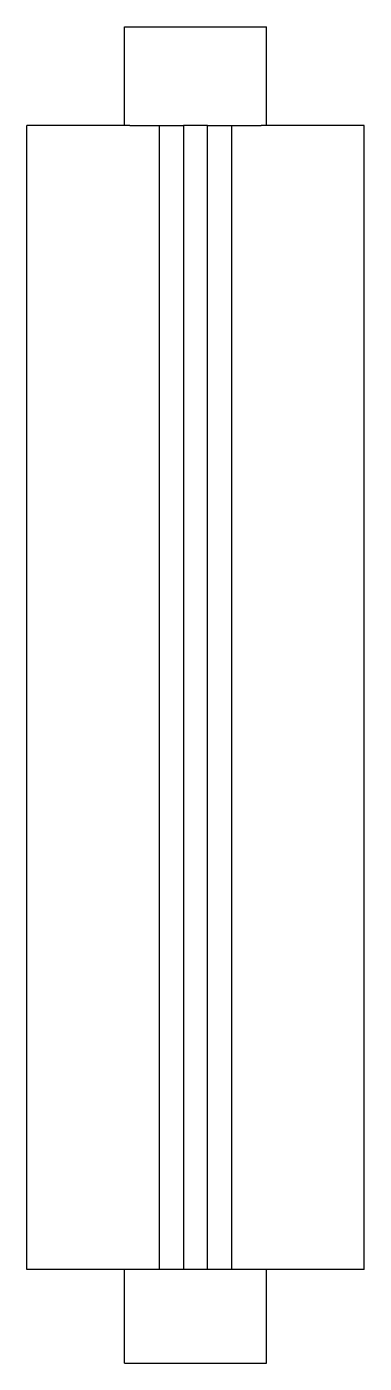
# Model space of a CAD drawing. Header units: metres. Extents: x 0 to 14, y -55.5 to 0.
import ezdxf

# ---------------------------------------------------------------- set-up
doc = ezdxf.new("R2010")
doc.units = ezdxf.units.M

msp = doc.modelspace()

# ---------------------------------------------------------------- linework, layer by layer
for points in [[(4.05, 0), (4.055, 0), (4.06, 0), (4.066, 0), (4.075, 0), (4.091, 0), (4.106, 0), (4.122, 0), (4.146, 0), (4.172, 0), (4.197, 0), (4.226, 0), (4.261, 0), (4.297, 0), (4.332, 0), (4.374, 0), (4.419, 0), (4.464, 0), (4.51, 0), (4.563, 0), (4.617, 0), (4.671, 0), (4.729, 0), (4.791, 0), (4.852, 0), (4.914, 0), (4.983, 0), (5.052, 0), (5.121, 0), (5.193, 0), (5.269, 0), (5.344, 0), (5.42, 0), (5.5, 0), (5.581, 0), (5.662, 0), (5.744, 0), (5.83, 0), (5.916, 0), (6.001, 0), (6.089, 0), (6.178, 0), (6.267, 0), (6.357, 0), (6.448, 0), (6.539, 0), (6.631, 0), (6.723, 0), (6.815, 0), (6.908, 0), (7, 0)], [(4.05, -4.1), (4.05, -4.018), (4.05, -3.936), (4.05, -3.854), (4.05, -3.772), (4.05, -3.69), (4.05, -3.608), (4.05, -3.526), (4.05, -3.444), (4.05, -3.362), (4.05, -3.28), (4.05, -3.198), (4.05, -3.116), (4.05, -3.034), (4.05, -2.952), (4.05, -2.87), (4.05, -2.788), (4.05, -2.706), (4.05, -2.624), (4.05, -2.542), (4.05, -2.46), (4.05, -2.378), (4.05, -2.296), (4.05, -2.214), (4.05, -2.132), (4.05, -2.05), (4.05, -1.968), (4.05, -1.886), (4.05, -1.804), (4.05, -1.722), (4.05, -1.64), (4.05, -1.558), (4.05, -1.476), (4.05, -1.394), (4.05, -1.312), (4.05, -1.23), (4.05, -1.148), (4.05, -1.066), (4.05, -0.984), (4.05, -0.902), (4.05, -0.82), (4.05, -0.738), (4.05, -0.656), (4.05, -0.574), (4.05, -0.492), (4.05, -0.41), (4.05, -0.328), (4.05, -0.246), (4.05, -0.164), (4.05, -0.082), (4.05, 0)], [(7, 0), (7.092, 0), (7.185, 0), (7.277, 0), (7.369, 0), (7.461, 0), (7.552, 0), (7.643, 0), (7.733, 0), (7.822, 0), (7.911, 0), (7.999, 0), (8.084, 0), (8.17, 0), (8.256, 0), (8.338, 0), (8.419, 0), (8.5, 0), (8.58, 0), (8.656, 0), (8.731, 0), (8.807, 0), (8.879, 0), (8.948, 0), (9.017, 0), (9.086, 0), (9.148, 0), (9.209, 0), (9.271, 0), (9.329, 0), (9.383, 0), (9.437, 0), (9.49, 0), (9.536, 0), (9.581, 0), (9.626, 0), (9.668, 0), (9.703, 0), (9.739, 0), (9.774, 0), (9.803, 0), (9.828, 0), (9.854, 0), (9.878, 0), (9.894, 0), (9.909, 0), (9.925, 0), (9.934, 0), (9.94, 0), (9.945, 0), (9.95, 0)], [(9.95, -4.1), (9.95, -4.018), (9.95, -3.936), (9.95, -3.854), (9.95, -3.772), (9.95, -3.69), (9.95, -3.608), (9.95, -3.526), (9.95, -3.444), (9.95, -3.362), (9.95, -3.28), (9.95, -3.198), (9.95, -3.116), (9.95, -3.034), (9.95, -2.952), (9.95, -2.87), (9.95, -2.788), (9.95, -2.706), (9.95, -2.624), (9.95, -2.542), (9.95, -2.46), (9.95, -2.378), (9.95, -2.296), (9.95, -2.214), (9.95, -2.132), (9.95, -2.05), (9.95, -1.968), (9.95, -1.886), (9.95, -1.804), (9.95, -1.722), (9.95, -1.64), (9.95, -1.558), (9.95, -1.476), (9.95, -1.394), (9.95, -1.312), (9.95, -1.23), (9.95, -1.148), (9.95, -1.066), (9.95, -0.984), (9.95, -0.902), (9.95, -0.82), (9.95, -0.738), (9.95, -0.656), (9.95, -0.574), (9.95, -0.492), (9.95, -0.41), (9.95, -0.328), (9.95, -0.246), (9.95, -0.164), (9.95, -0.082), (9.95, 0)], [(0, -51.6), (0, -50.65), (0, -49.7), (0, -48.75), (0, -47.8), (0, -46.85), (0, -45.9), (0, -44.95), (0, -44), (0, -43.05), (0, -42.1), (0, -41.15), (0, -40.2), (0, -39.25), (0, -38.3), (0, -37.35), (0, -36.4), (0, -35.45), (0, -34.5), (0, -33.55), (0, -32.6), (0, -31.65), (0, -30.7), (0, -29.75), (0, -28.8), (0, -27.85), (0, -26.9), (0, -25.95), (0, -25), (0, -24.05), (0, -23.1), (0, -22.15), (0, -21.2), (0, -20.25), (0, -19.3), (0, -18.35), (0, -17.4), (0, -16.45), (0, -15.5), (0, -14.55), (0, -13.6), (0, -12.65), (0, -11.7), (0, -10.75), (0, -9.8), (0, -8.85), (0, -7.9), (0, -6.95), (0, -6), (0, -5.05), (0, -4.1)], [(4.278, -4.1), (4.13, -4.1), (3.981, -4.1), (3.833, -4.1), (3.688, -4.1), (3.546, -4.1), (3.404, -4.1), (3.262, -4.1), (3.126, -4.1), (2.992, -4.1), (2.857, -4.1), (2.725, -4.1), (2.599, -4.1), (2.473, -4.1), (2.347, -4.1), (2.227, -4.1), (2.11, -4.1), (1.993, -4.1), (1.877, -4.1), (1.77, -4.1), (1.663, -4.1), (1.556, -4.1), (1.455, -4.1), (1.359, -4.1), (1.263, -4.1), (1.167, -4.1), (1.082, -4.1), (0.997, -4.1), (0.912, -4.1), (0.832, -4.1), (0.76, -4.1), (0.687, -4.1), (0.614, -4.1), (0.552, -4.1), (0.492, -4.1), (0.431, -4.1), (0.375, -4.1), (0.328, -4.1), (0.28, -4.1), (0.233, -4.1), (0.195, -4.1), (0.161, -4.1), (0.127, -4.1), (0.095, -4.1), (0.074, -4.1), (0.054, -4.1), (0.033, -4.1), (0.021, -4.1), (0.014, -4.1), (0.007, -4.1), (0, -4.1)], [(4.278, -4.1), (4.32, -4.1), (4.362, -4.1), (4.405, -4.1), (4.446, -4.1), (4.487, -4.1), (4.527, -4.1), (4.568, -4.1), (4.607, -4.1), (4.645, -4.1), (4.684, -4.1), (4.721, -4.1), (4.757, -4.1), (4.793, -4.1), (4.83, -4.1), (4.864, -4.1), (4.897, -4.1), (4.931, -4.1), (4.964, -4.1), (4.994, -4.1), (5.025, -4.1), (5.055, -4.1), (5.084, -4.1), (5.112, -4.1), (5.139, -4.1), (5.167, -4.1), (5.191, -4.1), (5.215, -4.1), (5.239, -4.1), (5.262, -4.1), (5.283, -4.1), (5.304, -4.1), (5.325, -4.1), (5.342, -4.1), (5.36, -4.1), (5.377, -4.1), (5.393, -4.1), (5.406, -4.1), (5.42, -4.1), (5.433, -4.1), (5.444, -4.1), (5.454, -4.1), (5.464, -4.1), (5.473, -4.1), (5.479, -4.1), (5.485, -4.1), (5.49, -4.1), (5.494, -4.1), (5.496, -4.1), (5.498, -4.1), (5.5, -4.1)], [(5.5, -51.6), (5.5, -50.65), (5.5, -49.7), (5.5, -48.75), (5.5, -47.8), (5.5, -46.85), (5.5, -45.9), (5.5, -44.95), (5.5, -44), (5.5, -43.05), (5.5, -42.1), (5.5, -41.15), (5.5, -40.2), (5.5, -39.25), (5.5, -38.3), (5.5, -37.35), (5.5, -36.4), (5.5, -35.45), (5.5, -34.5), (5.5, -33.55), (5.5, -32.6), (5.5, -31.65), (5.5, -30.7), (5.5, -29.75), (5.5, -28.8), (5.5, -27.85), (5.5, -26.9), (5.5, -25.95), (5.5, -25), (5.5, -24.05), (5.5, -23.1), (5.5, -22.15), (5.5, -21.2), (5.5, -20.25), (5.5, -19.3), (5.5, -18.35), (5.5, -17.4), (5.5, -16.45), (5.5, -15.5), (5.5, -14.55), (5.5, -13.6), (5.5, -12.65), (5.5, -11.7), (5.5, -10.75), (5.5, -9.8), (5.5, -8.85), (5.5, -7.9), (5.5, -6.95), (5.5, -6), (5.5, -5.05), (5.5, -4.1)], [(5.5, -4.1), (5.52, -4.1), (5.54, -4.1), (5.56, -4.1), (5.58, -4.1), (5.6, -4.1), (5.62, -4.1), (5.64, -4.1), (5.66, -4.1), (5.68, -4.1), (5.7, -4.1), (5.72, -4.1), (5.74, -4.1), (5.76, -4.1), (5.78, -4.1), (5.8, -4.1), (5.82, -4.1), (5.84, -4.1), (5.86, -4.1), (5.88, -4.1), (5.9, -4.1), (5.92, -4.1), (5.94, -4.1), (5.96, -4.1), (5.98, -4.1), (6, -4.1), (6.02, -4.1), (6.04, -4.1), (6.06, -4.1), (6.08, -4.1), (6.1, -4.1), (6.12, -4.1), (6.14, -4.1), (6.16, -4.1), (6.18, -4.1), (6.2, -4.1), (6.22, -4.1), (6.24, -4.1), (6.26, -4.1), (6.28, -4.1), (6.3, -4.1), (6.32, -4.1), (6.34, -4.1), (6.36, -4.1), (6.38, -4.1), (6.4, -4.1), (6.42, -4.1), (6.44, -4.1), (6.46, -4.1), (6.48, -4.1), (6.5, -4.1)], [(7.5, -4.1), (7.48, -4.1), (7.46, -4.1), (7.44, -4.1), (7.42, -4.1), (7.4, -4.1), (7.38, -4.1), (7.36, -4.1), (7.34, -4.1), (7.32, -4.1), (7.3, -4.1), (7.28, -4.1), (7.26, -4.1), (7.24, -4.1), (7.22, -4.1), (7.2, -4.1), (7.18, -4.1), (7.16, -4.1), (7.14, -4.1), (7.12, -4.1), (7.1, -4.1), (7.08, -4.1), (7.06, -4.1), (7.04, -4.1), (7.02, -4.1), (7, -4.1), (6.98, -4.1), (6.96, -4.1), (6.94, -4.1), (6.92, -4.1), (6.9, -4.1), (6.88, -4.1), (6.86, -4.1), (6.84, -4.1), (6.82, -4.1), (6.8, -4.1), (6.78, -4.1), (6.76, -4.1), (6.74, -4.1), (6.72, -4.1), (6.7, -4.1), (6.68, -4.1), (6.66, -4.1), (6.64, -4.1), (6.62, -4.1), (6.6, -4.1), (6.58, -4.1), (6.56, -4.1), (6.54, -4.1), (6.52, -4.1), (6.5, -4.1)], [(6.5, -4.1), (6.5, -5.05), (6.5, -6), (6.5, -6.95), (6.5, -7.9), (6.5, -8.85), (6.5, -9.8), (6.5, -10.75), (6.5, -11.7), (6.5, -12.65), (6.5, -13.6), (6.5, -14.55), (6.5, -15.5), (6.5, -16.45), (6.5, -17.4), (6.5, -18.35), (6.5, -19.3), (6.5, -20.25), (6.5, -21.2), (6.5, -22.15), (6.5, -23.1), (6.5, -24.05), (6.5, -25), (6.5, -25.95), (6.5, -26.9), (6.5, -27.85), (6.5, -28.8), (6.5, -29.75), (6.5, -30.7), (6.5, -31.65), (6.5, -32.6), (6.5, -33.55), (6.5, -34.5), (6.5, -35.45), (6.5, -36.4), (6.5, -37.35), (6.5, -38.3), (6.5, -39.25), (6.5, -40.2), (6.5, -41.15), (6.5, -42.1), (6.5, -43.05), (6.5, -44), (6.5, -44.95), (6.5, -45.9), (6.5, -46.85), (6.5, -47.8), (6.5, -48.75), (6.5, -49.7), (6.5, -50.65), (6.5, -51.6)], [(7.5, -51.6), (7.5, -50.65), (7.5, -49.7), (7.5, -48.75), (7.5, -47.8), (7.5, -46.85), (7.5, -45.9), (7.5, -44.95), (7.5, -44), (7.5, -43.05), (7.5, -42.1), (7.5, -41.15), (7.5, -40.2), (7.5, -39.25), (7.5, -38.3), (7.5, -37.35), (7.5, -36.4), (7.5, -35.45), (7.5, -34.5), (7.5, -33.55), (7.5, -32.6), (7.5, -31.65), (7.5, -30.7), (7.5, -29.75), (7.5, -28.8), (7.5, -27.85), (7.5, -26.9), (7.5, -25.95), (7.5, -25), (7.5, -24.05), (7.5, -23.1), (7.5, -22.15), (7.5, -21.2), (7.5, -20.25), (7.5, -19.3), (7.5, -18.35), (7.5, -17.4), (7.5, -16.45), (7.5, -15.5), (7.5, -14.55), (7.5, -13.6), (7.5, -12.65), (7.5, -11.7), (7.5, -10.75), (7.5, -9.8), (7.5, -8.85), (7.5, -7.9), (7.5, -6.95), (7.5, -6), (7.5, -5.05), (7.5, -4.1)], [(7.5, -4.1), (7.52, -4.1), (7.54, -4.1), (7.56, -4.1), (7.58, -4.1), (7.6, -4.1), (7.62, -4.1), (7.64, -4.1), (7.66, -4.1), (7.68, -4.1), (7.7, -4.1), (7.72, -4.1), (7.74, -4.1), (7.76, -4.1), (7.78, -4.1), (7.8, -4.1), (7.82, -4.1), (7.84, -4.1), (7.86, -4.1), (7.88, -4.1), (7.9, -4.1), (7.92, -4.1), (7.94, -4.1), (7.96, -4.1), (7.98, -4.1), (8, -4.1), (8.02, -4.1), (8.04, -4.1), (8.06, -4.1), (8.08, -4.1), (8.1, -4.1), (8.12, -4.1), (8.14, -4.1), (8.16, -4.1), (8.18, -4.1), (8.2, -4.1), (8.22, -4.1), (8.24, -4.1), (8.26, -4.1), (8.28, -4.1), (8.3, -4.1), (8.32, -4.1), (8.34, -4.1), (8.36, -4.1), (8.38, -4.1), (8.4, -4.1), (8.42, -4.1), (8.44, -4.1), (8.46, -4.1), (8.48, -4.1), (8.5, -4.1)], [(8.5, -4.1), (8.5, -5.05), (8.5, -6), (8.5, -6.95), (8.5, -7.9), (8.5, -8.85), (8.5, -9.8), (8.5, -10.75), (8.5, -11.7), (8.5, -12.65), (8.5, -13.6), (8.5, -14.55), (8.5, -15.5), (8.5, -16.45), (8.5, -17.4), (8.5, -18.35), (8.5, -19.3), (8.5, -20.25), (8.5, -21.2), (8.5, -22.15), (8.5, -23.1), (8.5, -24.05), (8.5, -25), (8.5, -25.95), (8.5, -26.9), (8.5, -27.85), (8.5, -28.8), (8.5, -29.75), (8.5, -30.7), (8.5, -31.65), (8.5, -32.6), (8.5, -33.55), (8.5, -34.5), (8.5, -35.45), (8.5, -36.4), (8.5, -37.35), (8.5, -38.3), (8.5, -39.25), (8.5, -40.2), (8.5, -41.15), (8.5, -42.1), (8.5, -43.05), (8.5, -44), (8.5, -44.95), (8.5, -45.9), (8.5, -46.85), (8.5, -47.8), (8.5, -48.75), (8.5, -49.7), (8.5, -50.65), (8.5, -51.6)], [(8.5, -4.1), (8.502, -4.1), (8.504, -4.1), (8.506, -4.1), (8.51, -4.1), (8.515, -4.1), (8.521, -4.1), (8.527, -4.1), (8.536, -4.1), (8.546, -4.1), (8.556, -4.1), (8.567, -4.1), (8.58, -4.1), (8.594, -4.1), (8.607, -4.1), (8.623, -4.1), (8.64, -4.1), (8.658, -4.1), (8.675, -4.1), (8.696, -4.1), (8.717, -4.1), (8.738, -4.1), (8.761, -4.1), (8.785, -4.1), (8.809, -4.1), (8.833, -4.1), (8.861, -4.1), (8.888, -4.1), (8.916, -4.1), (8.945, -4.1), (8.975, -4.1), (9.006, -4.1), (9.036, -4.1), (9.069, -4.1), (9.103, -4.1), (9.136, -4.1), (9.17, -4.1), (9.207, -4.1), (9.243, -4.1), (9.279, -4.1), (9.316, -4.1), (9.355, -4.1), (9.393, -4.1), (9.432, -4.1), (9.473, -4.1), (9.513, -4.1), (9.554, -4.1), (9.595, -4.1), (9.638, -4.1), (9.68, -4.1), (9.722, -4.1)], [(14, -4.1), (13.993, -4.1), (13.986, -4.1), (13.979, -4.1), (13.967, -4.1), (13.946, -4.1), (13.926, -4.1), (13.905, -4.1), (13.873, -4.1), (13.839, -4.1), (13.805, -4.1), (13.767, -4.1), (13.72, -4.1), (13.672, -4.1), (13.625, -4.1), (13.569, -4.1), (13.508, -4.1), (13.448, -4.1), (13.386, -4.1), (13.313, -4.1), (13.24, -4.1), (13.168, -4.1), (13.088, -4.1), (13.003, -4.1), (12.918, -4.1), (12.833, -4.1), (12.737, -4.1), (12.641, -4.1), (12.545, -4.1), (12.444, -4.1), (12.337, -4.1), (12.23, -4.1), (12.123, -4.1), (12.007, -4.1), (11.89, -4.1), (11.773, -4.1), (11.653, -4.1), (11.527, -4.1), (11.401, -4.1), (11.275, -4.1), (11.143, -4.1), (11.008, -4.1), (10.874, -4.1), (10.738, -4.1), (10.596, -4.1), (10.454, -4.1), (10.312, -4.1), (10.167, -4.1), (10.019, -4.1), (9.87, -4.1), (9.722, -4.1)], [(14, -51.6), (14, -50.65), (14, -49.7), (14, -48.75), (14, -47.8), (14, -46.85), (14, -45.9), (14, -44.95), (14, -44), (14, -43.05), (14, -42.1), (14, -41.15), (14, -40.2), (14, -39.25), (14, -38.3), (14, -37.35), (14, -36.4), (14, -35.45), (14, -34.5), (14, -33.55), (14, -32.6), (14, -31.65), (14, -30.7), (14, -29.75), (14, -28.8), (14, -27.85), (14, -26.9), (14, -25.95), (14, -25), (14, -24.05), (14, -23.1), (14, -22.15), (14, -21.2), (14, -20.25), (14, -19.3), (14, -18.35), (14, -17.4), (14, -16.45), (14, -15.5), (14, -14.55), (14, -13.6), (14, -12.65), (14, -11.7), (14, -10.75), (14, -9.8), (14, -8.85), (14, -7.9), (14, -6.95), (14, -6), (14, -5.05), (14, -4.1)], [(4.278, -51.6), (4.13, -51.6), (3.981, -51.6), (3.833, -51.6), (3.688, -51.6), (3.546, -51.6), (3.404, -51.6), (3.262, -51.6), (3.126, -51.6), (2.992, -51.6), (2.857, -51.6), (2.725, -51.6), (2.599, -51.6), (2.473, -51.6), (2.347, -51.6), (2.227, -51.6), (2.11, -51.6), (1.993, -51.6), (1.877, -51.6), (1.77, -51.6), (1.663, -51.6), (1.556, -51.6), (1.455, -51.6), (1.359, -51.6), (1.263, -51.6), (1.167, -51.6), (1.082, -51.6), (0.997, -51.6), (0.912, -51.6), (0.832, -51.6), (0.76, -51.6), (0.687, -51.6), (0.614, -51.6), (0.552, -51.6), (0.492, -51.6), (0.431, -51.6), (0.375, -51.6), (0.328, -51.6), (0.28, -51.6), (0.233, -51.6), (0.195, -51.6), (0.161, -51.6), (0.127, -51.6), (0.095, -51.6), (0.074, -51.6), (0.054, -51.6), (0.033, -51.6), (0.021, -51.6), (0.014, -51.6), (0.007, -51.6), (0, -51.6)], [(4.05, -55.5), (4.05, -55.422), (4.05, -55.344), (4.05, -55.266), (4.05, -55.188), (4.05, -55.11), (4.05, -55.032), (4.05, -54.954), (4.05, -54.876), (4.05, -54.798), (4.05, -54.72), (4.05, -54.642), (4.05, -54.564), (4.05, -54.486), (4.05, -54.408), (4.05, -54.33), (4.05, -54.252), (4.05, -54.174), (4.05, -54.096), (4.05, -54.018), (4.05, -53.94), (4.05, -53.862), (4.05, -53.784), (4.05, -53.706), (4.05, -53.628), (4.05, -53.55), (4.05, -53.472), (4.05, -53.394), (4.05, -53.316), (4.05, -53.238), (4.05, -53.16), (4.05, -53.082), (4.05, -53.004), (4.05, -52.926), (4.05, -52.848), (4.05, -52.77), (4.05, -52.692), (4.05, -52.614), (4.05, -52.536), (4.05, -52.458), (4.05, -52.38), (4.05, -52.302), (4.05, -52.224), (4.05, -52.146), (4.05, -52.068), (4.05, -51.99), (4.05, -51.912), (4.05, -51.834), (4.05, -51.756), (4.05, -51.678), (4.05, -51.6)], [(5.5, -51.6), (5.498, -51.6), (5.496, -51.6), (5.494, -51.6), (5.49, -51.6), (5.485, -51.6), (5.479, -51.6), (5.473, -51.6), (5.464, -51.6), (5.454, -51.6), (5.444, -51.6), (5.433, -51.6), (5.42, -51.6), (5.406, -51.6), (5.393, -51.6), (5.377, -51.6), (5.36, -51.6), (5.342, -51.6), (5.325, -51.6), (5.304, -51.6), (5.283, -51.6), (5.262, -51.6), (5.239, -51.6), (5.215, -51.6), (5.191, -51.6), (5.167, -51.6), (5.139, -51.6), (5.112, -51.6), (5.084, -51.6), (5.055, -51.6), (5.025, -51.6), (4.994, -51.6), (4.964, -51.6), (4.931, -51.6), (4.897, -51.6), (4.864, -51.6), (4.83, -51.6), (4.793, -51.6), (4.757, -51.6), (4.721, -51.6), (4.684, -51.6), (4.645, -51.6), (4.607, -51.6), (4.568, -51.6), (4.527, -51.6), (4.487, -51.6), (4.446, -51.6), (4.405, -51.6), (4.362, -51.6), (4.32, -51.6), (4.278, -51.6)], [(6.5, -51.6), (6.48, -51.6), (6.46, -51.6), (6.44, -51.6), (6.42, -51.6), (6.4, -51.6), (6.38, -51.6), (6.36, -51.6), (6.34, -51.6), (6.32, -51.6), (6.3, -51.6), (6.28, -51.6), (6.26, -51.6), (6.24, -51.6), (6.22, -51.6), (6.2, -51.6), (6.18, -51.6), (6.16, -51.6), (6.14, -51.6), (6.12, -51.6), (6.1, -51.6), (6.08, -51.6), (6.06, -51.6), (6.04, -51.6), (6.02, -51.6), (6, -51.6), (5.98, -51.6), (5.96, -51.6), (5.94, -51.6), (5.92, -51.6), (5.9, -51.6), (5.88, -51.6), (5.86, -51.6), (5.84, -51.6), (5.82, -51.6), (5.8, -51.6), (5.78, -51.6), (5.76, -51.6), (5.74, -51.6), (5.72, -51.6), (5.7, -51.6), (5.68, -51.6), (5.66, -51.6), (5.64, -51.6), (5.62, -51.6), (5.6, -51.6), (5.58, -51.6), (5.56, -51.6), (5.54, -51.6), (5.52, -51.6), (5.5, -51.6)], [(7.5, -51.6), (7.48, -51.6), (7.46, -51.6), (7.44, -51.6), (7.42, -51.6), (7.4, -51.6), (7.38, -51.6), (7.36, -51.6), (7.34, -51.6), (7.32, -51.6), (7.3, -51.6), (7.28, -51.6), (7.26, -51.6), (7.24, -51.6), (7.22, -51.6), (7.2, -51.6), (7.18, -51.6), (7.16, -51.6), (7.14, -51.6), (7.12, -51.6), (7.1, -51.6), (7.08, -51.6), (7.06, -51.6), (7.04, -51.6), (7.02, -51.6), (7, -51.6), (6.98, -51.6), (6.96, -51.6), (6.94, -51.6), (6.92, -51.6), (6.9, -51.6), (6.88, -51.6), (6.86, -51.6), (6.84, -51.6), (6.82, -51.6), (6.8, -51.6), (6.78, -51.6), (6.76, -51.6), (6.74, -51.6), (6.72, -51.6), (6.7, -51.6), (6.68, -51.6), (6.66, -51.6), (6.64, -51.6), (6.62, -51.6), (6.6, -51.6), (6.58, -51.6), (6.56, -51.6), (6.54, -51.6), (6.52, -51.6), (6.5, -51.6)], [(8.5, -51.6), (8.48, -51.6), (8.46, -51.6), (8.44, -51.6), (8.42, -51.6), (8.4, -51.6), (8.38, -51.6), (8.36, -51.6), (8.34, -51.6), (8.32, -51.6), (8.3, -51.6), (8.28, -51.6), (8.26, -51.6), (8.24, -51.6), (8.22, -51.6), (8.2, -51.6), (8.18, -51.6), (8.16, -51.6), (8.14, -51.6), (8.12, -51.6), (8.1, -51.6), (8.08, -51.6), (8.06, -51.6), (8.04, -51.6), (8.02, -51.6), (8, -51.6), (7.98, -51.6), (7.96, -51.6), (7.94, -51.6), (7.92, -51.6), (7.9, -51.6), (7.88, -51.6), (7.86, -51.6), (7.84, -51.6), (7.82, -51.6), (7.8, -51.6), (7.78, -51.6), (7.76, -51.6), (7.74, -51.6), (7.72, -51.6), (7.7, -51.6), (7.68, -51.6), (7.66, -51.6), (7.64, -51.6), (7.62, -51.6), (7.6, -51.6), (7.58, -51.6), (7.56, -51.6), (7.54, -51.6), (7.52, -51.6), (7.5, -51.6)], [(9.722, -51.6), (9.68, -51.6), (9.638, -51.6), (9.595, -51.6), (9.554, -51.6), (9.513, -51.6), (9.473, -51.6), (9.432, -51.6), (9.393, -51.6), (9.355, -51.6), (9.316, -51.6), (9.279, -51.6), (9.243, -51.6), (9.207, -51.6), (9.17, -51.6), (9.136, -51.6), (9.103, -51.6), (9.069, -51.6), (9.036, -51.6), (9.006, -51.6), (8.975, -51.6), (8.945, -51.6), (8.916, -51.6), (8.888, -51.6), (8.861, -51.6), (8.833, -51.6), (8.809, -51.6), (8.785, -51.6), (8.761, -51.6), (8.738, -51.6), (8.717, -51.6), (8.696, -51.6), (8.675, -51.6), (8.658, -51.6), (8.64, -51.6), (8.623, -51.6), (8.607, -51.6), (8.594, -51.6), (8.58, -51.6), (8.567, -51.6), (8.556, -51.6), (8.546, -51.6), (8.536, -51.6), (8.527, -51.6), (8.521, -51.6), (8.515, -51.6), (8.51, -51.6), (8.506, -51.6), (8.504, -51.6), (8.502, -51.6), (8.5, -51.6)], [(14, -51.6), (13.993, -51.6), (13.986, -51.6), (13.979, -51.6), (13.967, -51.6), (13.946, -51.6), (13.926, -51.6), (13.905, -51.6), (13.873, -51.6), (13.839, -51.6), (13.805, -51.6), (13.767, -51.6), (13.72, -51.6), (13.672, -51.6), (13.625, -51.6), (13.569, -51.6), (13.508, -51.6), (13.448, -51.6), (13.386, -51.6), (13.313, -51.6), (13.24, -51.6), (13.168, -51.6), (13.088, -51.6), (13.003, -51.6), (12.918, -51.6), (12.833, -51.6), (12.737, -51.6), (12.641, -51.6), (12.545, -51.6), (12.444, -51.6), (12.337, -51.6), (12.23, -51.6), (12.123, -51.6), (12.007, -51.6), (11.89, -51.6), (11.773, -51.6), (11.653, -51.6), (11.527, -51.6), (11.401, -51.6), (11.275, -51.6), (11.143, -51.6), (11.008, -51.6), (10.874, -51.6), (10.738, -51.6), (10.596, -51.6), (10.454, -51.6), (10.312, -51.6), (10.167, -51.6), (10.019, -51.6), (9.87, -51.6), (9.722, -51.6)], [(9.95, -55.5), (9.95, -55.422), (9.95, -55.344), (9.95, -55.266), (9.95, -55.188), (9.95, -55.11), (9.95, -55.032), (9.95, -54.954), (9.95, -54.876), (9.95, -54.798), (9.95, -54.72), (9.95, -54.642), (9.95, -54.564), (9.95, -54.486), (9.95, -54.408), (9.95, -54.33), (9.95, -54.252), (9.95, -54.174), (9.95, -54.096), (9.95, -54.018), (9.95, -53.94), (9.95, -53.862), (9.95, -53.784), (9.95, -53.706), (9.95, -53.628), (9.95, -53.55), (9.95, -53.472), (9.95, -53.394), (9.95, -53.316), (9.95, -53.238), (9.95, -53.16), (9.95, -53.082), (9.95, -53.004), (9.95, -52.926), (9.95, -52.848), (9.95, -52.77), (9.95, -52.692), (9.95, -52.614), (9.95, -52.536), (9.95, -52.458), (9.95, -52.38), (9.95, -52.302), (9.95, -52.224), (9.95, -52.146), (9.95, -52.068), (9.95, -51.99), (9.95, -51.912), (9.95, -51.834), (9.95, -51.756), (9.95, -51.678), (9.95, -51.6)], [(4.05, -55.5), (4.055, -55.5), (4.06, -55.5), (4.066, -55.5), (4.075, -55.5), (4.091, -55.5), (4.106, -55.5), (4.122, -55.5), (4.146, -55.5), (4.172, -55.5), (4.197, -55.5), (4.226, -55.5), (4.261, -55.5), (4.297, -55.5), (4.332, -55.5), (4.374, -55.5), (4.419, -55.5), (4.464, -55.5), (4.51, -55.5), (4.563, -55.5), (4.617, -55.5), (4.671, -55.5), (4.729, -55.5), (4.791, -55.5), (4.852, -55.5), (4.914, -55.5), (4.983, -55.5), (5.052, -55.5), (5.121, -55.5), (5.193, -55.5), (5.269, -55.5), (5.344, -55.5), (5.42, -55.5), (5.5, -55.5), (5.581, -55.5), (5.662, -55.5), (5.744, -55.5), (5.83, -55.5), (5.916, -55.5), (6.001, -55.5), (6.089, -55.5), (6.178, -55.5), (6.267, -55.5), (6.357, -55.5), (6.448, -55.5), (6.539, -55.5), (6.631, -55.5), (6.723, -55.5), (6.815, -55.5), (6.908, -55.5), (7, -55.5)], [(7, -55.5), (7.092, -55.5), (7.185, -55.5), (7.277, -55.5), (7.369, -55.5), (7.461, -55.5), (7.552, -55.5), (7.643, -55.5), (7.733, -55.5), (7.822, -55.5), (7.911, -55.5), (7.999, -55.5), (8.084, -55.5), (8.17, -55.5), (8.256, -55.5), (8.338, -55.5), (8.419, -55.5), (8.5, -55.5), (8.58, -55.5), (8.656, -55.5), (8.731, -55.5), (8.807, -55.5), (8.879, -55.5), (8.948, -55.5), (9.017, -55.5), (9.086, -55.5), (9.148, -55.5), (9.209, -55.5), (9.271, -55.5), (9.329, -55.5), (9.383, -55.5), (9.437, -55.5), (9.49, -55.5), (9.536, -55.5), (9.581, -55.5), (9.626, -55.5), (9.668, -55.5), (9.703, -55.5), (9.739, -55.5), (9.774, -55.5), (9.803, -55.5), (9.828, -55.5), (9.854, -55.5), (9.878, -55.5), (9.894, -55.5), (9.909, -55.5), (9.925, -55.5), (9.934, -55.5), (9.94, -55.5), (9.945, -55.5), (9.95, -55.5)]]:
    msp.add_lwpolyline(points)

doc.saveas('drawing.dxf')
